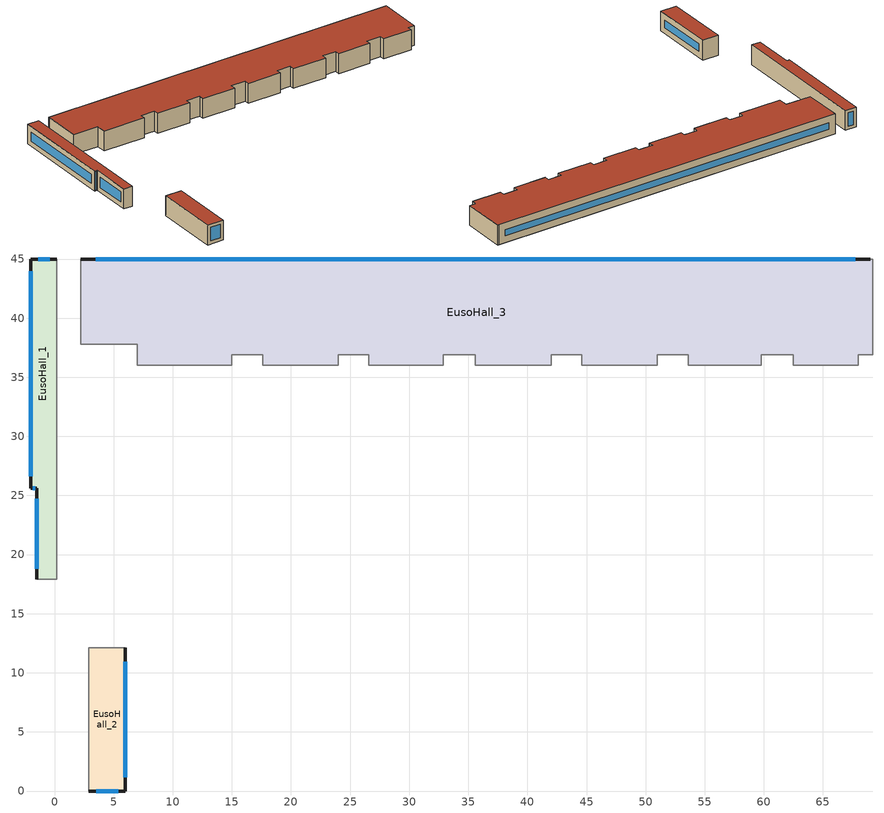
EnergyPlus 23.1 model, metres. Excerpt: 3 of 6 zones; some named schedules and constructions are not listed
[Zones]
EusoHall_3
 floor outside (90.1-2019 Nonresidential CZ 0 Exterior Floor (Mass)): 2.2,45 69.2,45 69.2,36.9 68,36.9 68,36 62.5,36 62.5,36.9 59.8,36.9 59.8,36 53.6,36 53.6,36.9 51,36.9 51,36 44.6,36 44.6,36.9 42,36.9 42,36 35.6,36 35.6,36.9 32.9,36.9 32.9,36 26.6,36 26.6,36.9 24,36.9 24,36 17.6,36 17.6,36.9 15,36.9 15,36 7,36 7,37.8 2.2,37.8 z24.3
 wall outside (90.1-2019 Nonresidential CZ 0 Exterior Wall (Mass)): 69,45 2.2,45 z24.3:28
 wall to EusoHall_0 (Interior Partition (Mass)_FLIPPED): 2.2,45 2.2,44.8 2.2,37.8 7,37.8 7,36 15,36 15,36.9 17.6,36.9 17.6,36 24,36 24,36.9 26.6,36.9 26.6,36 32.9,36 32.9,36.9 35.6,36.9 35.6,36 42,36 42,36.9 44.6,36.9 44.6,36 51,36 51,36.9 53.6,36.9 53.6,36 59.8,36 59.8,36.9 62.5,36.9 62.5,36 68,36 68,36.9 69.2,36.9 69.2,45 69,45 z24.3:28
 window (90.1-2019 Nonresidential CZ 0 Glazing (Operable)): 67.73,45 3.47,45 z25.57:26.73
 roof outside (90.1-2019 Nonresidential CZ 0 Exterior Roof (Mass)): 2.2,37.8 7,37.8 7,36 15,36 15,36.9 17.6,36.9 17.6,36 24,36 24,36.9 26.6,36.9 26.6,36 32.9,36 32.9,36.9 35.6,36.9 35.6,36 42,36 42,36.9 44.6,36.9 44.6,36 51,36 51,36.9 53.6,36.9 53.6,36 59.8,36 59.8,36.9 62.5,36.9 62.5,36 68,36 68,36.9 69.2,36.9 69.2,45 2.2,45 z28
EusoHall_2
 floor outside (90.1-2019 Nonresidential CZ 0 Exterior Floor (Mass)): 6,12.1 6,0 2.9,0 2.9,12.1 z24.3
 wall outside (90.1-2019 Nonresidential CZ 0 Exterior Wall (Mass)): 2.9,0 6,0 6,12.1 z24.3:28
 wall to EusoHall_0 (Interior Partition (Mass)_FLIPPED): 6,12.1 2.9,12.1 2.9,0 z24.3:28
 window (90.1-2019 Nonresidential CZ 0 Glazing (Operable)): 3.52,0 5.38,0 z24.92:27.38; 6,1.16 6,10.94 z25.46:26.84
 roof outside (90.1-2019 Nonresidential CZ 0 Exterior Roof (Mass)): 6,12.1 2.9,12.1 2.9,0 6,0 z28
EusoHall_1
 floor outside (90.1-2019 Nonresidential CZ 0 Exterior Floor (Mass)): 0.2,45 0.2,17.9 -1.5,17.9 -1.5,25.6 -2,25.6 -2,45 z24.3
 wall outside (90.1-2019 Nonresidential CZ 0 Exterior Wall (Mass)): 0.2,45 -2,45 -2,25.6 -1.5,25.6 -1.5,17.9 z24.3:28
 wall to EusoHall_0 (Interior Partition (Mass)_FLIPPED): -1.5,17.9 0.2,17.9 0.2,45 z24.3:28
 window (90.1-2019 Nonresidential CZ 0 Glazing (Operable)): -0.41,45 -1.39,45 z24.91:27.39; -2,43.98 -2,26.62 z25.32:26.98; -1.86,25.6 -1.64,25.6 z24.44:27.86; -1.5,24.71 -1.5,18.79 z25.19:27.11
 roof outside (90.1-2019 Nonresidential CZ 0 Exterior Roof (Mass)): 0.2,45 -2,45 -2,25.6 -1.5,25.6 -1.5,17.9 0.2,17.9 z28
[Schedule:Week:Daily]
CoolAvail_EusoHall_4_40: 7cd2d801-11ea-4548-b6d1-b6506767ebe2, 2c4f1c33-f3aa-4f95-964b-b4c9803a64cc, 13de2850-6eb8-4c8e-a53c-c38e3759f3f9, f5f1666c-0ea6-4e4e-afb4-9f387512ecd7, 90ac5b96-1ca6-4962-bad7-65617176d41b, 20cd73e7-b224-4d58-8250-453002f3b639, 7a219ba2-e6d2-4560-b61c-8f5ac572d0e5, 7cd2d801-11ea-4548-b6d1-b6506767ebe2, 7cd2d801-11ea-4548-b6d1-b6506767ebe2, 7cd2d801-11ea-4548-b6d1-b6506767ebe2, 7cd2d801-11ea-4548-b6d1-b6506767ebe2, 7cd2d801-11ea-4548-b6d1-b6506767ebe2
CoolAvail_EusoHall_4_41: d26217c0-3491-4b17-bad9-d09e690c4ce1, 15aa4b00-aea8-492d-8407-84069585c00b, 2c278a05-ad61-4ea0-bd11-18e0b93217db, 4d8f8f77-8096-4425-a9fe-c190059fd98f, 021f1b1c-5f70-4d4f-a917-467f3ab56372, 11480428-1dc7-49b0-99b0-500ae153328d, cec5fd78-39d1-4132-9b29-7336b28681d3, d26217c0-3491-4b17-bad9-d09e690c4ce1, d26217c0-3491-4b17-bad9-d09e690c4ce1, d26217c0-3491-4b17-bad9-d09e690c4ce1, d26217c0-3491-4b17-bad9-d09e690c4ce1, d26217c0-3491-4b17-bad9-d09e690c4ce1
CoolAvail_EusoHall_4_42: 9f2a28cd-66df-48c3-a6d9-0ef3d1226745, d263332c-0f20-4376-83ce-24b8c7f8a564, f8f9b980-2e0d-46a8-87e5-70e67581affb, 04f97605-40b1-4dd7-8499-eba1631f6952, ee89a5f3-802f-49b4-99a4-1cf81b1105bf, cf26290f-e2e8-4b1f-9868-67e87a6fdb88, 90c88a64-71c4-482f-9f0b-d2f6b7ea98c7, 9f2a28cd-66df-48c3-a6d9-0ef3d1226745, 9f2a28cd-66df-48c3-a6d9-0ef3d1226745, 9f2a28cd-66df-48c3-a6d9-0ef3d1226745, 9f2a28cd-66df-48c3-a6d9-0ef3d1226745, 9f2a28cd-66df-48c3-a6d9-0ef3d1226745
CoolAvail_EusoHall_4_43: c0106ac9-53de-43dd-bfa1-1653cb1a4ecb, ee789233-c078-4007-a06d-aa57babdbea3, fba2af44-a50c-4b41-8590-6450bd3310a9, cd1d874a-beca-448c-a9e2-91267d8190ff, 5d399e8e-57ac-475c-9d6b-15191155d941, 4ce60e64-8417-4594-a996-75e9f667da5a, 89e95b55-0a53-4707-92be-b42a70eac723, c0106ac9-53de-43dd-bfa1-1653cb1a4ecb, c0106ac9-53de-43dd-bfa1-1653cb1a4ecb, c0106ac9-53de-43dd-bfa1-1653cb1a4ecb, c0106ac9-53de-43dd-bfa1-1653cb1a4ecb, c0106ac9-53de-43dd-bfa1-1653cb1a4ecb
CoolAvail_EusoHall_4_44: 8aee6a24-f950-4674-8084-fad4fad0910b, c7097728-b15d-4729-bf87-fa296663059e, a7fe8867-90e7-4cd9-999b-4b12d002f53f, 480fa571-bd1e-41c5-9f45-321103e07758, 4cd1b265-7780-4dab-9e4a-0606aaa53f2c, 2f52294a-348c-4c2b-832c-da90e9aa1c5a, 169b3f7c-e7f5-46b8-a6bb-24da664deb7b, 8aee6a24-f950-4674-8084-fad4fad0910b, 8aee6a24-f950-4674-8084-fad4fad0910b, 8aee6a24-f950-4674-8084-fad4fad0910b, 8aee6a24-f950-4674-8084-fad4fad0910b, 8aee6a24-f950-4674-8084-fad4fad0910b
CoolAvail_EusoHall_4_45: 5fd22a9b-c18b-4093-975e-b50c7c07103a, 521c8437-9d9c-48ce-98c0-ca1b6e028930, 6e32b673-884b-4771-bef9-db1f5fb1aec6, a56e84fa-161d-4deb-bb3c-dde40c4706f6, 313731ce-c7df-472e-9bd9-8085fefb7663, 3d8cf520-2bb0-4613-a625-28faa9881011, 5fd22a9b-c18b-4093-975e-b50c7c07103a, 5fd22a9b-c18b-4093-975e-b50c7c07103a, 5fd22a9b-c18b-4093-975e-b50c7c07103a, 5fd22a9b-c18b-4093-975e-b50c7c07103a, 5fd22a9b-c18b-4093-975e-b50c7c07103a, 5fd22a9b-c18b-4093-975e-b50c7c07103a
CoolAvail_EusoHall_4_46: 56340903-2776-43c8-9448-3bd96527363b, d263332c-0f20-4376-83ce-24b8c7f8a564, de7a4bbf-f5f5-4b0a-88e1-b8cecaf52c61, 01c90281-0a78-4e5f-843d-f661df131ed2, 5b028ee2-afda-477b-99b5-892b11946f03, 7408452c-8d8a-4903-93eb-b1edc3acffdd, 41c4e9a2-6305-48c7-85f1-3043b6027ec0, 56340903-2776-43c8-9448-3bd96527363b, 56340903-2776-43c8-9448-3bd96527363b, 56340903-2776-43c8-9448-3bd96527363b, 56340903-2776-43c8-9448-3bd96527363b, 56340903-2776-43c8-9448-3bd96527363b
CoolAvail_EusoHall_4_47: f2209ef1-5293-4a84-9c5c-c12b430c3cfe, 06be9b7b-767e-4379-a638-94f8ea3acfd0, a80a0d9f-2458-41ba-b88a-c2b41f4869cd, 46934549-7279-4edf-8e1f-695edf5b564e, c597cd85-da6e-447a-85bd-585560638605, e9639d31-f350-4ef0-8829-4722508ea1ac, 65fb476b-800b-4f3f-80a4-d1229412f286, f2209ef1-5293-4a84-9c5c-c12b430c3cfe, f2209ef1-5293-4a84-9c5c-c12b430c3cfe, f2209ef1-5293-4a84-9c5c-c12b430c3cfe, f2209ef1-5293-4a84-9c5c-c12b430c3cfe, f2209ef1-5293-4a84-9c5c-c12b430c3cfe
CoolAvail_EusoHall_4_48: 7b10450e-38e3-4595-8310-485e83ef5ad1, dd7e355c-84e4-4ee3-8923-4f2aa31e2e7f, 676dd3ab-0202-43e9-82b1-d94011ed19d5, 35c7b00b-33d5-4dd6-86eb-b8ff3b9c8b16, 4db1fe6f-7c5a-471e-b8cd-b23fb676a37d, 30a2616f-b022-4487-907d-96b4e5d294fa, 808c93c4-2c15-4f29-8944-17ecd552b72a, 7b10450e-38e3-4595-8310-485e83ef5ad1, 7b10450e-38e3-4595-8310-485e83ef5ad1, 7b10450e-38e3-4595-8310-485e83ef5ad1, 7b10450e-38e3-4595-8310-485e83ef5ad1, 7b10450e-38e3-4595-8310-485e83ef5ad1
CoolAvail_EusoHall_4_49: e54ea60c-fb72-4402-824c-65ab0c3c4ab4, ab0310bb-aed3-4fc6-9b8a-40174c3d8f29, 59f3fe6c-0547-4697-9687-9a8721efeb60, 65db1245-587d-47c7-9042-7eeae9792f82, 1f250b79-24a5-4b3a-9ea1-3cb67d2943e8, e5bd59db-23f0-419f-894b-87690406efaf, 00009705-0016-4e6e-bea1-74c00ffee639, e54ea60c-fb72-4402-824c-65ab0c3c4ab4, e54ea60c-fb72-4402-824c-65ab0c3c4ab4, e54ea60c-fb72-4402-824c-65ab0c3c4ab4, e54ea60c-fb72-4402-824c-65ab0c3c4ab4, e54ea60c-fb72-4402-824c-65ab0c3c4ab4
CoolAvail_EusoHall_4_50: 9334baac-7fac-4b09-bc41-d7dce8179a51, 13de2850-6eb8-4c8e-a53c-c38e3759f3f9, e80ed191-f377-462b-931d-d2aae27b9397, c55ca141-3d31-4787-823c-481ef79f3ec2, c0fdcfbf-b36a-4abf-92f8-9b733ba6b696, f625b9f5-3a26-4dad-9ae7-788d7f66d59a, d3f9e4a5-42d2-4fff-b989-343a63df32dd, 9334baac-7fac-4b09-bc41-d7dce8179a51, 9334baac-7fac-4b09-bc41-d7dce8179a51, 9334baac-7fac-4b09-bc41-d7dce8179a51, 9334baac-7fac-4b09-bc41-d7dce8179a51, 9334baac-7fac-4b09-bc41-d7dce8179a51
CoolAvail_EusoHall_4_51: c7a3d257-b433-470f-a108-93388cde2751, 348f81c8-dedc-4912-8b22-6827ec0a50c8, 0b2b628a-a4b0-470e-9298-37f6e68b0e88, d42579a4-9dff-4f61-a66b-e5508e8acd3f, acfc1d78-9ca4-4a71-a8c3-36aa281358de, 49421aaa-779f-4b13-8728-c6deb01a19c9, 6c9b60de-de7c-483b-8e51-c4f6ecb3116a, c7a3d257-b433-470f-a108-93388cde2751, c7a3d257-b433-470f-a108-93388cde2751, c7a3d257-b433-470f-a108-93388cde2751, c7a3d257-b433-470f-a108-93388cde2751, c7a3d257-b433-470f-a108-93388cde2751
CoolAvail_EusoHall_4_52: 6a00ba6e-6cfc-4557-89bc-ffd2e0179a71, 6a00ba6e-6cfc-4557-89bc-ffd2e0179a71, 6a00ba6e-6cfc-4557-89bc-ffd2e0179a71, 6a00ba6e-6cfc-4557-89bc-ffd2e0179a71, 6a00ba6e-6cfc-4557-89bc-ffd2e0179a71, 6a00ba6e-6cfc-4557-89bc-ffd2e0179a71, 6a00ba6e-6cfc-4557-89bc-ffd2e0179a71, 6a00ba6e-6cfc-4557-89bc-ffd2e0179a71, 6a00ba6e-6cfc-4557-89bc-ffd2e0179a71, 6a00ba6e-6cfc-4557-89bc-ffd2e0179a71, 6a00ba6e-6cfc-4557-89bc-ffd2e0179a71, 6a00ba6e-6cfc-4557-89bc-ffd2e0179a71
NatVentAvail_EusoHall_4_0: e371f13f-0fc5-4556-8617-2bb1abfdb128, 18e58098-65c4-4b0d-9ea7-b0fd42394141, a55a1a2e-0c1a-47b1-b2fd-b37c611a2cbe, bb414dad-5c64-48c1-996a-44a933bb54f3, 8b63fdc0-30cf-43ba-af48-743d5b3cf5b7, a30955d0-7ffc-4dbc-bdbe-37ea4aa36170, 56d7ab53-853a-4fd9-9539-ab1cc3ea6bdd, e371f13f-0fc5-4556-8617-2bb1abfdb128, e371f13f-0fc5-4556-8617-2bb1abfdb128, e371f13f-0fc5-4556-8617-2bb1abfdb128, e371f13f-0fc5-4556-8617-2bb1abfdb128, e371f13f-0fc5-4556-8617-2bb1abfdb128
NatVentAvail_EusoHall_4_1: 5aaacf09-a89b-4841-90d7-da246790599a, 9de6e3cb-1c37-4642-8e1b-50d684fd737e, 06eb4224-9542-4ed0-8488-80f4e6dfd8c4, b8116c11-e103-41ba-bb05-24c93bbf2522, 65de8f17-4607-4be5-8488-fda9ddbcc686, e3cb5fdf-46a5-47f0-b0b7-e14e2a46eeca, 03b0cdca-ca77-4aab-bdb8-c5a31db42eae, 5aaacf09-a89b-4841-90d7-da246790599a, 5aaacf09-a89b-4841-90d7-da246790599a, 5aaacf09-a89b-4841-90d7-da246790599a, 5aaacf09-a89b-4841-90d7-da246790599a, 5aaacf09-a89b-4841-90d7-da246790599a
NatVentAvail_EusoHall_4_2: 8c2d95fa-c938-4bda-b0d9-3d8cd6a8d70c, 106f0f60-5f2f-4b8f-aacd-d27e6dbedf88, 65de8f17-4607-4be5-8488-fda9ddbcc686, 621428d4-72ea-44f1-8585-7e9f56ebe061, 18e58098-65c4-4b0d-9ea7-b0fd42394141, 297f03ee-4922-49da-9505-fa0f38ef8c8f, d70eb0e9-28f3-4d0b-bd79-2d635b36af74, 8c2d95fa-c938-4bda-b0d9-3d8cd6a8d70c, 8c2d95fa-c938-4bda-b0d9-3d8cd6a8d70c, 8c2d95fa-c938-4bda-b0d9-3d8cd6a8d70c, 8c2d95fa-c938-4bda-b0d9-3d8cd6a8d70c, 8c2d95fa-c938-4bda-b0d9-3d8cd6a8d70c
NatVentAvail_EusoHall_4_3: 4a144fe0-d4c5-4f43-89a2-6103b66fdc59, c3e87af8-951c-4df4-87f2-99d0216f4ac0, 53303c89-8bee-48d1-9d45-6752ac70a307, 049d2d6c-e55d-44a7-80c4-ba885a55764e, 2620a3ca-786d-4e3a-ab6a-761d84a83c6e, e371f13f-0fc5-4556-8617-2bb1abfdb128, cc6dc508-72d9-4beb-aa6e-eabd56115132, 4a144fe0-d4c5-4f43-89a2-6103b66fdc59, 4a144fe0-d4c5-4f43-89a2-6103b66fdc59, 4a144fe0-d4c5-4f43-89a2-6103b66fdc59, 4a144fe0-d4c5-4f43-89a2-6103b66fdc59, 4a144fe0-d4c5-4f43-89a2-6103b66fdc59
NatVentAvail_EusoHall_4_4: 53aa5f0e-4e71-4edc-8fe7-3c7035aeaaad, b7eca992-bcd7-41fd-a7e4-7ed181bc1726, 2cdcabd4-1898-454e-90b9-8e1095ef71ea, efcc30a5-b581-413d-bd7c-716b32403a9e, 55e4bcb3-4e20-4095-91ed-eaa20df19169, 2bf1f03c-f97c-431e-9b2d-1efcb0c52b15, b7eca992-bcd7-41fd-a7e4-7ed181bc1726, 53aa5f0e-4e71-4edc-8fe7-3c7035aeaaad, 53aa5f0e-4e71-4edc-8fe7-3c7035aeaaad, 53aa5f0e-4e71-4edc-8fe7-3c7035aeaaad, 53aa5f0e-4e71-4edc-8fe7-3c7035aeaaad, 53aa5f0e-4e71-4edc-8fe7-3c7035aeaaad
NatVentAvail_EusoHall_4_5: 959a55b5-631e-41b6-8e25-96675ad75682, 560a8201-f055-46d0-a3e0-236a848377f4, 39cb7416-b6ec-46d5-badd-619a938f0992, 6c5d8f3c-aaa6-42b9-affd-bcd85b8bf88b, 3291a1b9-967f-467f-a031-538ce22a4e5b, 7b86a251-cb7e-4fa4-b32c-97f27908b4ab, 4e6c1e68-2171-488a-84c1-f5e146e2c246, 959a55b5-631e-41b6-8e25-96675ad75682, 959a55b5-631e-41b6-8e25-96675ad75682, 959a55b5-631e-41b6-8e25-96675ad75682, 959a55b5-631e-41b6-8e25-96675ad75682, 959a55b5-631e-41b6-8e25-96675ad75682
NatVentAvail_EusoHall_4_6: 517e02f0-5e93-4b1d-8a43-1991db7a7461, e1f5ee25-db57-439e-a34d-db4fcd72e19f, de84105b-3f9b-4adc-babe-6b4393bce1d9, 2fe040af-3661-4561-8d42-11f0846da0a7, b3e9a22e-d381-4cc2-91b0-035f9d843d4e, 6bcc5ca4-ef4b-4e9e-9535-1039075f0961, 8efe621b-6eeb-42b2-b0d3-468a9ee4ecbf, 517e02f0-5e93-4b1d-8a43-1991db7a7461, 517e02f0-5e93-4b1d-8a43-1991db7a7461, 517e02f0-5e93-4b1d-8a43-1991db7a7461, 517e02f0-5e93-4b1d-8a43-1991db7a7461, 517e02f0-5e93-4b1d-8a43-1991db7a7461
NatVentAvail_EusoHall_4_7: 5b8f1500-c3d0-4a25-8f66-7ac97aff0184, f87b6cdc-44c6-4a04-9fbe-cd2188d4a4f3, b91bb0ec-efd9-45af-8f94-b36aa97daf48, 767f4ee6-38ec-441f-9d03-132025e97677, 02faf2e3-6fb0-4212-b0d9-31c4c51ede80, 335df030-3613-487d-b895-3fd8a9f50a1d, 140a19f7-487d-4dd8-b46f-374e5ae26d58, 5b8f1500-c3d0-4a25-8f66-7ac97aff0184, 5b8f1500-c3d0-4a25-8f66-7ac97aff0184, 5b8f1500-c3d0-4a25-8f66-7ac97aff0184, 5b8f1500-c3d0-4a25-8f66-7ac97aff0184, 5b8f1500-c3d0-4a25-8f66-7ac97aff0184
NatVentAvail_EusoHall_4_8: 566ca6ff-3cf8-4128-aef8-9b2906e935d4, 41b0bacc-2976-4004-8cd9-3adebb955816, 0fd9d21a-d094-4f3f-9c9b-e70f06ce2d19, 6d6f14c7-9c80-4ec7-b21e-c7dd37bd434c, 23fef085-52a5-4d87-9885-51a2f2122092, c900d894-6ce2-4603-88f0-59ef88714118, 12e6eca9-dd67-4397-9863-61e16ffc4975, 566ca6ff-3cf8-4128-aef8-9b2906e935d4, 566ca6ff-3cf8-4128-aef8-9b2906e935d4, 566ca6ff-3cf8-4128-aef8-9b2906e935d4, 566ca6ff-3cf8-4128-aef8-9b2906e935d4, 566ca6ff-3cf8-4128-aef8-9b2906e935d4
NatVentAvail_EusoHall_4_9: 425f3ee2-f3c5-4102-bd94-8371204b7b0b, e8c11775-df43-4f6d-bc76-4c67120b9d07, 12e6eca9-dd67-4397-9863-61e16ffc4975, 9eccc5d2-730f-411d-8290-d5eea9bf5557, b71de9fa-4eb6-4d16-8d0a-d7451ff6f569, a2fd8e3d-bd84-4ceb-a6a5-ad11998adc27, 52dbc015-194a-48ce-a2b4-5afa4877e9bd, 425f3ee2-f3c5-4102-bd94-8371204b7b0b, 425f3ee2-f3c5-4102-bd94-8371204b7b0b, 425f3ee2-f3c5-4102-bd94-8371204b7b0b, 425f3ee2-f3c5-4102-bd94-8371204b7b0b, 425f3ee2-f3c5-4102-bd94-8371204b7b0b
NatVentAvail_EusoHall_4_10: bfbf42d5-f213-48af-bfad-3e7b25c2313e, 12e6eca9-dd67-4397-9863-61e16ffc4975, 8a91a4d8-ee06-48a3-9ffd-94758e1cdd78, 8ecf17d9-3c8b-49cb-9ede-a43b772b6e17, 8f6786bb-fda4-4530-b638-04faf93b5373, e95baada-c348-46d8-9fdf-ee2c34fc10dc, fa7311a1-8100-48c3-b326-5bf9d6c92029, bfbf42d5-f213-48af-bfad-3e7b25c2313e, bfbf42d5-f213-48af-bfad-3e7b25c2313e, bfbf42d5-f213-48af-bfad-3e7b25c2313e, bfbf42d5-f213-48af-bfad-3e7b25c2313e, bfbf42d5-f213-48af-bfad-3e7b25c2313e
NatVentAvail_EusoHall_4_11: 12e6eca9-dd67-4397-9863-61e16ffc4975, e725a5d6-1f30-4d09-a471-ca0bf3744f2b, c9499178-53ca-4105-a5d8-ec54cf57be41, 90bd3877-d8cd-4042-a6f0-ceec6ae0e06d, 9c1017d6-6a98-477a-b158-bda1c568fdab, 6e45cb90-7d78-45d9-995f-169b1c8642d7, 138ce672-e8d4-4963-af3a-bc51f69b93df, 12e6eca9-dd67-4397-9863-61e16ffc4975, 12e6eca9-dd67-4397-9863-61e16ffc4975, 12e6eca9-dd67-4397-9863-61e16ffc4975, 12e6eca9-dd67-4397-9863-61e16ffc4975, 12e6eca9-dd67-4397-9863-61e16ffc4975
NatVentAvail_EusoHall_4_12: e62b8200-b2fe-4f65-b4bd-c2b1b5463fa6, 600bc824-4dd8-49fe-b5db-d0c13c3e899a, eeacb3dd-30f8-4d54-b3b4-fef0b3458158, a05045cc-82f1-4b25-9b84-5f1eee1b8159, 9e71174b-76ab-4a53-b3f9-82356efc8534, 110ced66-54d6-46bd-aac9-afa0b72f8c92, dd7d0863-e06f-42bc-b45d-aabfc291fc56, e62b8200-b2fe-4f65-b4bd-c2b1b5463fa6, e62b8200-b2fe-4f65-b4bd-c2b1b5463fa6, e62b8200-b2fe-4f65-b4bd-c2b1b5463fa6, e62b8200-b2fe-4f65-b4bd-c2b1b5463fa6, e62b8200-b2fe-4f65-b4bd-c2b1b5463fa6
NatVentAvail_EusoHall_4_13: 1d789cc6-973a-40f5-8749-0f047099d9b9, 32539d7d-136d-4837-a5f9-9444de81ec07, ffc2a210-4188-4960-885c-6ec0f50ae38a, 393ed370-e1dc-4558-b8d5-9412429716f9, 2e155f16-7405-417b-b01e-92fb610e9a94, 8942ca18-db70-4f96-aa59-39fdef465d15, 4f5fdf15-0575-43c9-823e-c8ead15c5602, 1d789cc6-973a-40f5-8749-0f047099d9b9, 1d789cc6-973a-40f5-8749-0f047099d9b9, 1d789cc6-973a-40f5-8749-0f047099d9b9, 1d789cc6-973a-40f5-8749-0f047099d9b9, 1d789cc6-973a-40f5-8749-0f047099d9b9
NatVentAvail_EusoHall_4_14: 1b5973c1-b210-43da-8584-f12acd6b2a07, b468f0de-ab07-405e-97a4-fe020f2196eb, 039353a6-3a0f-4b5d-8ed8-782a3f00a0e6, fbbb62a7-3d6a-40a1-ac71-c36b1fdf9a0d, 4f7e94bd-692a-4683-98e5-31e798402831, c4244a11-079a-4c03-9200-b8bbac18492f, 3da04535-21e5-47ed-a9c0-09d2b168abdf, 1b5973c1-b210-43da-8584-f12acd6b2a07, 1b5973c1-b210-43da-8584-f12acd6b2a07, 1b5973c1-b210-43da-8584-f12acd6b2a07, 1b5973c1-b210-43da-8584-f12acd6b2a07, 1b5973c1-b210-43da-8584-f12acd6b2a07
NatVentAvail_EusoHall_4_15: e82c4126-6ecf-4ca6-a609-35420f19bd1a, a9e06a84-941a-42bd-9696-e639f359880a, 846254cd-77ee-49f7-a33e-3e58849cb833, e80ed191-f377-462b-931d-d2aae27b9397, a4331bd8-a99b-4197-89ad-479cefcbc253, 601d40b0-b05e-411e-818b-162807072f00, d71aae25-f43a-4455-8b4a-c980dff614cd, e82c4126-6ecf-4ca6-a609-35420f19bd1a, e82c4126-6ecf-4ca6-a609-35420f19bd1a, e82c4126-6ecf-4ca6-a609-35420f19bd1a, e82c4126-6ecf-4ca6-a609-35420f19bd1a, e82c4126-6ecf-4ca6-a609-35420f19bd1a
NatVentAvail_EusoHall_4_16: b31c7f9a-aabf-43d9-9eeb-539b84c2d978, 9866be8a-83b2-409e-8052-2989aa7e0f0f, 556a5d3d-79ae-4b5e-827c-b3f233e510c8, ab007747-93b3-409a-8ca4-446ca575bda4, a588f409-c581-458a-ae9d-19e3844e30e5, 0788eaf9-fc2d-438c-9563-b8499ef40009, fd6a6b6a-2270-4a8c-a7af-7d48f8510830, b31c7f9a-aabf-43d9-9eeb-539b84c2d978, b31c7f9a-aabf-43d9-9eeb-539b84c2d978, b31c7f9a-aabf-43d9-9eeb-539b84c2d978, b31c7f9a-aabf-43d9-9eeb-539b84c2d978, b31c7f9a-aabf-43d9-9eeb-539b84c2d978
NatVentAvail_EusoHall_4_17: c1200e3b-2980-4d76-bdf3-2287e076ee1a, 81585efd-290a-4e64-803c-d09636ca0c94, 1c0e1edf-c9a5-4b74-a088-a8e8993ba061, a62795c8-ae2f-479b-8b2a-efbee84d4a41, ae3f4991-ea7d-400d-ace1-301b8fa6b0cc, 66081a11-aea5-4a9a-9b8e-baefb4d09d1c, 1f3531a5-04c4-4c78-8f0c-8a6c8d799c1a, c1200e3b-2980-4d76-bdf3-2287e076ee1a, c1200e3b-2980-4d76-bdf3-2287e076ee1a, c1200e3b-2980-4d76-bdf3-2287e076ee1a, c1200e3b-2980-4d76-bdf3-2287e076ee1a, c1200e3b-2980-4d76-bdf3-2287e076ee1a
NatVentAvail_EusoHall_4_18: 8c74d12c-4cea-4f48-8a07-1191db317f92, df09bfec-31a1-408f-99e3-1a4ee4edd8f4, f32f7ddb-a6f0-4a3f-a1b4-92f4583f2f83, 8c74d12c-4cea-4f48-8a07-1191db317f92, 8b739639-5690-4088-b466-0edef65a172d, 2e21f144-83a4-4cb5-b0de-15c3a61b331b, 936cc7e5-f4ba-4bf4-ae2f-ff0f77449911, 8c74d12c-4cea-4f48-8a07-1191db317f92, 8c74d12c-4cea-4f48-8a07-1191db317f92, 8c74d12c-4cea-4f48-8a07-1191db317f92, 8c74d12c-4cea-4f48-8a07-1191db317f92, 8c74d12c-4cea-4f48-8a07-1191db317f92
NatVentAvail_EusoHall_4_19: 1e5f9ded-684f-4e0c-9115-cc45e564cf46, 2cb60e71-b120-4a39-bd25-302700c334d9, 7255e4c3-ffe1-461a-baee-ea2670a1ce33, bf73d75f-d568-4c9b-82b2-76f7444df3b2, 359a6d8f-cf04-43bc-ab28-2ff190f97a40, 1adbfbed-c130-41b8-b2eb-ddc6c73feb7e, 66e119b5-ed9e-429e-9a6e-9bb13c4e7af8, 1e5f9ded-684f-4e0c-9115-cc45e564cf46, 1e5f9ded-684f-4e0c-9115-cc45e564cf46, 1e5f9ded-684f-4e0c-9115-cc45e564cf46, 1e5f9ded-684f-4e0c-9115-cc45e564cf46, 1e5f9ded-684f-4e0c-9115-cc45e564cf46
NatVentAvail_EusoHall_4_20: b12a2cd2-5c25-4b79-90c2-75a77b51c77a, 2051df86-d623-4b8b-bc64-d03ee0f399bc, 1e5f9ded-684f-4e0c-9115-cc45e564cf46, c20bbf53-fd2c-42a1-8c83-1330fafab85f, 6ab03cfb-a3b6-41b8-9a0f-743808fe388a, ed70484a-1765-4bee-b1cb-6ab3743e0f86, 2af80f5a-2335-4c96-9985-521bce912bd9, b12a2cd2-5c25-4b79-90c2-75a77b51c77a, b12a2cd2-5c25-4b79-90c2-75a77b51c77a, b12a2cd2-5c25-4b79-90c2-75a77b51c77a, b12a2cd2-5c25-4b79-90c2-75a77b51c77a, b12a2cd2-5c25-4b79-90c2-75a77b51c77a
NatVentAvail_EusoHall_4_21: 1b76eefe-7f16-4676-b9a8-cb36c499929d, 560a8201-f055-46d0-a3e0-236a848377f4, 574608b6-f41a-4539-928d-7d11991f8290, ee789233-c078-4007-a06d-aa57babdbea3, 8b873965-9d6b-4b7b-830e-4c35de445ef3, 8175e6f7-00f9-4038-b642-1a4584cf6f7e, b940bc48-3fc5-44c4-8f51-ef3830b1b3bc, 1b76eefe-7f16-4676-b9a8-cb36c499929d, 1b76eefe-7f16-4676-b9a8-cb36c499929d, 1b76eefe-7f16-4676-b9a8-cb36c499929d, 1b76eefe-7f16-4676-b9a8-cb36c499929d, 1b76eefe-7f16-4676-b9a8-cb36c499929d
NatVentAvail_EusoHall_4_22: 5b028ee2-afda-477b-99b5-892b11946f03, 7da9c833-0256-4830-a31b-4fb187b6d19b, 30fddf0a-ee2c-4045-a7f6-70db1bf2634a, c4f4369f-4ef0-45fd-9a61-55ceb9198fc5, 6a36ddca-1041-4361-8d11-8e1abb2c0bd7, 56340903-2776-43c8-9448-3bd96527363b, 261ceef6-f1c4-4b21-a04e-8e898b720e58, 5b028ee2-afda-477b-99b5-892b11946f03, 5b028ee2-afda-477b-99b5-892b11946f03, 5b028ee2-afda-477b-99b5-892b11946f03, 5b028ee2-afda-477b-99b5-892b11946f03, 5b028ee2-afda-477b-99b5-892b11946f03
NatVentAvail_EusoHall_4_23: 6332da91-6cb7-4e90-ba8b-073c3e1837ad, 5251327c-bfd3-4e71-80db-f106157e0657, 2290c739-f353-4add-b95b-0aedbdd68777, 6750acf9-ab4a-4d98-94d9-d8b52facf7e1, e586412e-b895-4e4e-b078-714fafe3a846, ad0ec491-3aae-4741-9c12-1140657b87df, fe0dd225-4426-4ae1-9c8d-a87b33ae09ce, 6332da91-6cb7-4e90-ba8b-073c3e1837ad, 6332da91-6cb7-4e90-ba8b-073c3e1837ad, 6332da91-6cb7-4e90-ba8b-073c3e1837ad, 6332da91-6cb7-4e90-ba8b-073c3e1837ad, 6332da91-6cb7-4e90-ba8b-073c3e1837ad
NatVentAvail_EusoHall_4_24: e7bb535f-ec1d-4bcd-8f81-7833b6e4e2ae, 9383ca57-2c72-4463-9f47-794b61ca077d, 1a9b58b7-69dc-4faa-92b9-279820640946, 70484c85-b08a-4185-84bb-f313d11248bb, a32e5667-9f0d-49aa-9e64-19b7eb3d30b8, a91c502f-f23f-461c-98e9-a5471328e4f8, 95b9d926-6209-47f5-8451-d26393a212fe, e7bb535f-ec1d-4bcd-8f81-7833b6e4e2ae, e7bb535f-ec1d-4bcd-8f81-7833b6e4e2ae, e7bb535f-ec1d-4bcd-8f81-7833b6e4e2ae, e7bb535f-ec1d-4bcd-8f81-7833b6e4e2ae, e7bb535f-ec1d-4bcd-8f81-7833b6e4e2ae
NatVentAvail_EusoHall_4_25: 1edee476-4edf-44b1-a94d-8d0edb7acb16, 1c868e6c-b88b-456f-8f46-5778f23aefe0, 5fd22a9b-c18b-4093-975e-b50c7c07103a, 0a22c916-97b4-40ad-87dc-a29a9220976a, 988decd0-f76e-4f87-951f-a30457a9fa5f, 4d7f4514-3e4d-40ca-8067-8f43f37723d0, 1c726b32-6b5b-4bb8-95fc-ea8906bbaad4, 1edee476-4edf-44b1-a94d-8d0edb7acb16, 1edee476-4edf-44b1-a94d-8d0edb7acb16, 1edee476-4edf-44b1-a94d-8d0edb7acb16, 1edee476-4edf-44b1-a94d-8d0edb7acb16, 1edee476-4edf-44b1-a94d-8d0edb7acb16
NatVentAvail_EusoHall_4_26: f8dcb6b4-ebec-4f6c-8191-e7ba92919c07, d5ae455c-a958-4a6c-9e41-4b0b38a74ebd, bde2c56b-4361-41d9-b355-b8dd38fb5c4e, d19ead4f-3e38-4db7-b9ec-1d1ea436d8a3, 2ba33d3c-1061-42c9-b026-82399e52281a, a16a9faa-3cd2-4f3e-add9-5a3951247587, ba9fbe95-753f-47ca-9cdb-1fe0445726a4, f8dcb6b4-ebec-4f6c-8191-e7ba92919c07, f8dcb6b4-ebec-4f6c-8191-e7ba92919c07, f8dcb6b4-ebec-4f6c-8191-e7ba92919c07, f8dcb6b4-ebec-4f6c-8191-e7ba92919c07, f8dcb6b4-ebec-4f6c-8191-e7ba92919c07
NatVentAvail_EusoHall_4_27: a84c1b10-7703-4686-b6c3-cf9acc3fea8f, eed62e88-95fb-4ce1-9b38-c6df1d8e1af1, 630980d9-8902-4e20-9ac0-89335beabf06, 13f38636-2bac-432e-847a-adfdc9194c85, b416d6df-a64c-4eea-b8f3-2886ccfbdb23, 6b6dcbf5-174e-4058-ba4a-4106a9a94838, ea169772-6d7a-4a90-91d7-1874f9286222, a84c1b10-7703-4686-b6c3-cf9acc3fea8f, a84c1b10-7703-4686-b6c3-cf9acc3fea8f, a84c1b10-7703-4686-b6c3-cf9acc3fea8f, a84c1b10-7703-4686-b6c3-cf9acc3fea8f, a84c1b10-7703-4686-b6c3-cf9acc3fea8f
NatVentAvail_EusoHall_4_28: 3b8db116-1390-4be8-af33-2cd8fadc5e96, 4d4fdc87-ff44-4e13-86fc-deb57da8cdbc, d6793a14-2117-424e-b304-d24f7b105812, 680d5fcc-4b0f-43a7-88dc-dcbf6110573c, a62795c8-ae2f-479b-8b2a-efbee84d4a41, 3c3bc4a7-a5be-4f7e-890a-8d99ca10a4fa, 1b76eefe-7f16-4676-b9a8-cb36c499929d, 3b8db116-1390-4be8-af33-2cd8fadc5e96, 3b8db116-1390-4be8-af33-2cd8fadc5e96, 3b8db116-1390-4be8-af33-2cd8fadc5e96, 3b8db116-1390-4be8-af33-2cd8fadc5e96, 3b8db116-1390-4be8-af33-2cd8fadc5e96
NatVentAvail_EusoHall_4_29: 4b6cbc39-6e61-4849-b834-cf73fa18cad1, aed4cdc0-1afd-46ed-93a3-c0daf048304e, 2fc78e8c-145d-469e-867f-d31e39dc1db3, 9fe5029f-f59a-4003-9e20-82971140e3f3, a62795c8-ae2f-479b-8b2a-efbee84d4a41, a62795c8-ae2f-479b-8b2a-efbee84d4a41, b2623c84-30bb-45ff-968b-e432784ad543, 4b6cbc39-6e61-4849-b834-cf73fa18cad1, 4b6cbc39-6e61-4849-b834-cf73fa18cad1, 4b6cbc39-6e61-4849-b834-cf73fa18cad1, 4b6cbc39-6e61-4849-b834-cf73fa18cad1, 4b6cbc39-6e61-4849-b834-cf73fa18cad1
NatVentAvail_EusoHall_4_30: 2a71c9bf-f2c1-4135-b168-4a3af735b26f, 12e6eca9-dd67-4397-9863-61e16ffc4975, 2d71a0b3-c385-4601-be2e-941a834e1a31, 2ba98c4c-b84b-402c-9cef-1ce06a952d0e, df5e249e-ea07-4329-8bb8-99729bff8e30, 515c7bda-063f-41eb-b1d3-3388e0668c56, 68f537b6-ac60-475f-96c9-e475e707f2ef, 2a71c9bf-f2c1-4135-b168-4a3af735b26f, 2a71c9bf-f2c1-4135-b168-4a3af735b26f, 2a71c9bf-f2c1-4135-b168-4a3af735b26f, 2a71c9bf-f2c1-4135-b168-4a3af735b26f, 2a71c9bf-f2c1-4135-b168-4a3af735b26f
NatVentAvail_EusoHall_4_31: dfeb5df1-5a8f-42a6-aabb-e041f6552c42, c20bbf53-fd2c-42a1-8c83-1330fafab85f, 2fc78e8c-145d-469e-867f-d31e39dc1db3, c180077d-3b4b-4fca-8dd9-515284b14c2a, 89626969-bf3f-44a1-a49a-98616fb6d30f, 00e41467-ed2c-40bc-aa20-027d061c53b3, 27a01c53-35be-4686-bdf2-c10ee0f89b88, dfeb5df1-5a8f-42a6-aabb-e041f6552c42, dfeb5df1-5a8f-42a6-aabb-e041f6552c42, dfeb5df1-5a8f-42a6-aabb-e041f6552c42, dfeb5df1-5a8f-42a6-aabb-e041f6552c42, dfeb5df1-5a8f-42a6-aabb-e041f6552c42
NatVentAvail_EusoHall_4_32: 0fe7a610-fe7d-4ea9-bfcc-90b976f5bf19, 52d3edce-1fea-4ae9-8c25-2cee5d679851, 69a1a365-3daf-4386-b226-56382142d12a, 907e19f1-5563-4a37-a7e9-5540e3199aa3, c492e35e-0b02-4401-a850-d3cc184a6bbc, c5a6402a-54b2-4851-a452-f7504cdb09b4, c744326d-348f-43f1-ad7f-aa15d6f33643, 0fe7a610-fe7d-4ea9-bfcc-90b976f5bf19, 0fe7a610-fe7d-4ea9-bfcc-90b976f5bf19, 0fe7a610-fe7d-4ea9-bfcc-90b976f5bf19, 0fe7a610-fe7d-4ea9-bfcc-90b976f5bf19, 0fe7a610-fe7d-4ea9-bfcc-90b976f5bf19
NatVentAvail_EusoHall_4_33: 1754b8b1-c9d0-47d2-9bd6-c50d634462c6, 14978eca-2cb9-4f39-9ef9-770ede1feb44, d901ede9-aa1b-4e92-9598-01c9d31b0c65, 3d474086-ead6-4eae-86b9-8521adb8a140, ed631690-b153-414f-acb6-9f6d3ce11064, 574608b6-f41a-4539-928d-7d11991f8290, b0daf371-94ef-4199-9e17-4dbf58050579, 1754b8b1-c9d0-47d2-9bd6-c50d634462c6, 1754b8b1-c9d0-47d2-9bd6-c50d634462c6, 1754b8b1-c9d0-47d2-9bd6-c50d634462c6, 1754b8b1-c9d0-47d2-9bd6-c50d634462c6, 1754b8b1-c9d0-47d2-9bd6-c50d634462c6
NatVentAvail_EusoHall_4_34: 20b713a8-363e-49ef-b0c3-04cb13ab1945, 604d2e72-c169-4e57-967f-4565381169e9, c4a5be5d-b1e8-40b9-97ab-b14309f03059, 70efff3a-b57d-49f0-b939-dcbbc8b39556, 7052b2f6-53ab-4006-9394-acaad20a71f6, ecde4507-26a4-4c47-a5b8-fddd19792a43, 41a55157-20fe-49b1-b2fc-b01e32d22061, 20b713a8-363e-49ef-b0c3-04cb13ab1945, 20b713a8-363e-49ef-b0c3-04cb13ab1945, 20b713a8-363e-49ef-b0c3-04cb13ab1945, 20b713a8-363e-49ef-b0c3-04cb13ab1945, 20b713a8-363e-49ef-b0c3-04cb13ab1945
NatVentAvail_EusoHall_4_35: 7b8e8a05-7ab5-4d53-bc57-8796bb1e1499, 5135558e-81a2-4f99-b606-50918e3867ca, 5aaacf09-a89b-4841-90d7-da246790599a, 59d094f6-d023-4a98-9f4f-71d2e1375dce, 8efe621b-6eeb-42b2-b0d3-468a9ee4ecbf, c726c0ee-592a-4f4f-8428-e5f6c6eb65f6, 3bc45728-f52d-47c9-9121-b7fd922b2e3c, 7b8e8a05-7ab5-4d53-bc57-8796bb1e1499, 7b8e8a05-7ab5-4d53-bc57-8796bb1e1499, 7b8e8a05-7ab5-4d53-bc57-8796bb1e1499, 7b8e8a05-7ab5-4d53-bc57-8796bb1e1499, 7b8e8a05-7ab5-4d53-bc57-8796bb1e1499
NatVentAvail_EusoHall_4_36: 6b120e39-42dc-40a0-a3a5-a1eb81612cd1, b12a2cd2-5c25-4b79-90c2-75a77b51c77a, bb856838-7258-4e61-8b3b-c03c68a46f4b, e0a4c034-3030-46ee-bd48-ada2e6c875eb, 1a5acf1f-7d6f-4398-be55-5149b4694c56, 2ab80318-d16e-4ac4-a0ab-bc35d36eb3f5, 5fd22a9b-c18b-4093-975e-b50c7c07103a, 6b120e39-42dc-40a0-a3a5-a1eb81612cd1, 6b120e39-42dc-40a0-a3a5-a1eb81612cd1, 6b120e39-42dc-40a0-a3a5-a1eb81612cd1, 6b120e39-42dc-40a0-a3a5-a1eb81612cd1, 6b120e39-42dc-40a0-a3a5-a1eb81612cd1
NatVentAvail_EusoHall_4_37: a62795c8-ae2f-479b-8b2a-efbee84d4a41, 71852969-91b0-4599-844a-5cf60245c418, 1e54a98e-a466-4bce-bfbc-ade52299f837, 549c9a82-a44d-447d-8ef1-37cb97dc57c2, de779cb4-203f-48a2-bc42-aabfa4bdee96, 18e58098-65c4-4b0d-9ea7-b0fd42394141, 81aebc70-f1ac-4522-a4af-15ac4887c04f, a62795c8-ae2f-479b-8b2a-efbee84d4a41, a62795c8-ae2f-479b-8b2a-efbee84d4a41, a62795c8-ae2f-479b-8b2a-efbee84d4a41, a62795c8-ae2f-479b-8b2a-efbee84d4a41, a62795c8-ae2f-479b-8b2a-efbee84d4a41
NatVentAvail_EusoHall_4_38: 6f73c7b3-c3e5-4ad4-81b0-0fd7dc873b02, 9fc4ddae-0017-4718-816f-6c04cf4db179, 6b120e39-42dc-40a0-a3a5-a1eb81612cd1, 9eefdaef-ada9-4f8e-90eb-5d117234d36a, d767e852-24ed-49d0-b0ea-9acfed05660c, 4405e9f8-4af8-4ef3-b652-02a3c0e96519, 1db3d948-5c77-4c33-b793-20e5a1880f78, 6f73c7b3-c3e5-4ad4-81b0-0fd7dc873b02, 6f73c7b3-c3e5-4ad4-81b0-0fd7dc873b02, 6f73c7b3-c3e5-4ad4-81b0-0fd7dc873b02, 6f73c7b3-c3e5-4ad4-81b0-0fd7dc873b02, 6f73c7b3-c3e5-4ad4-81b0-0fd7dc873b02
NatVentAvail_EusoHall_4_39: 313731ce-c7df-472e-9bd9-8085fefb7663, e0811fa4-4559-4f8a-a4c0-96764c17b3b3, 25c959fa-2b45-4741-b170-c6ba072dd97e, 6bd842a5-7d6e-48c8-8eae-dd142926ea7b, a65f11e3-1d7f-4fa0-a5b4-c3673c2b8c20, 93e412e1-dab8-4248-9e68-22964aad8e07, a62795c8-ae2f-479b-8b2a-efbee84d4a41, 313731ce-c7df-472e-9bd9-8085fefb7663, 313731ce-c7df-472e-9bd9-8085fefb7663, 313731ce-c7df-472e-9bd9-8085fefb7663, 313731ce-c7df-472e-9bd9-8085fefb7663, 313731ce-c7df-472e-9bd9-8085fefb7663
NatVentAvail_EusoHall_4_40: 9fe5029f-f59a-4003-9e20-82971140e3f3, fb57eaea-ed6e-41d2-9f34-c0dd448db9ef, 52eac430-4feb-49ac-9b21-4d8ceba82405, cfd56535-ab03-482b-a854-fe428066eb2f, 6d9761a4-8871-4979-b235-5988a06dda80, f5e22a26-b5b4-49d5-9f0c-a905d4433357, 44474703-29d1-47da-b76e-ed6790843992, 9fe5029f-f59a-4003-9e20-82971140e3f3, 9fe5029f-f59a-4003-9e20-82971140e3f3, 9fe5029f-f59a-4003-9e20-82971140e3f3, 9fe5029f-f59a-4003-9e20-82971140e3f3, 9fe5029f-f59a-4003-9e20-82971140e3f3
NatVentAvail_EusoHall_4_41: d2a302a8-2629-487d-9e00-572bfd9795de, 8ae38a0c-3cee-44aa-bd9d-a1b606dec63b, 4abefa05-676d-4938-8afc-989a7441bb60, a9f03eed-c432-4c09-84b8-2e2f4344c2f8, fd98d4a6-4708-49eb-9d14-4dad9f4542be, 63858741-1ad6-498d-9972-71cabd4a0b67, 455874d4-2800-4e73-a47e-8e144fa1d724, d2a302a8-2629-487d-9e00-572bfd9795de, d2a302a8-2629-487d-9e00-572bfd9795de, d2a302a8-2629-487d-9e00-572bfd9795de, d2a302a8-2629-487d-9e00-572bfd9795de, d2a302a8-2629-487d-9e00-572bfd9795de
NatVentAvail_EusoHall_4_42: 3dbd31de-4de5-40d6-81c2-e870b2f4ed08, 4fa58f68-1ff3-43e3-aff5-6a4b3b5ff9b8, 1b422b06-4d84-4567-b893-085be0c5f850, 6d9ab0f8-4441-4b5f-8070-4c86c229d255, 646840da-9d52-47fe-ac31-c8afd21355a4, f8984b34-d246-4d73-b15d-98454f0b202b, a5b4e966-5cc4-4f1e-9223-2c069a24de10, 3dbd31de-4de5-40d6-81c2-e870b2f4ed08, 3dbd31de-4de5-40d6-81c2-e870b2f4ed08, 3dbd31de-4de5-40d6-81c2-e870b2f4ed08, 3dbd31de-4de5-40d6-81c2-e870b2f4ed08, 3dbd31de-4de5-40d6-81c2-e870b2f4ed08
NatVentAvail_EusoHall_4_43: b3bc9d6e-74fc-4d1c-b34c-2b5daba64fad, cbb36e25-c8ba-4894-8889-73ac0f065851, a9db6f3e-0e80-460f-aaaf-8a2185ced856, f04bd815-7e4e-45b6-ab96-e8d2b0caa17f, a72f961d-a38f-46ea-8d5d-a43e35bf3f93, 297d822f-b603-48a6-b0c9-81b1d25f9821, 71b3ba28-b184-403f-ada3-2e08a5ad2f8d, b3bc9d6e-74fc-4d1c-b34c-2b5daba64fad, b3bc9d6e-74fc-4d1c-b34c-2b5daba64fad, b3bc9d6e-74fc-4d1c-b34c-2b5daba64fad, b3bc9d6e-74fc-4d1c-b34c-2b5daba64fad, b3bc9d6e-74fc-4d1c-b34c-2b5daba64fad
NatVentAvail_EusoHall_4_44: 7742809e-d05c-4098-9931-9f93e8e9eb3e, 7dfa3104-7c5d-4b68-b8eb-ad1997f8ac2b, 140f11fe-9945-4026-a095-739acdb1b53f, 33a6a80f-4318-49b7-8b49-de908e227edf, 0a50a0d6-e69e-4f0d-bac3-7126b1850e9f, d6222592-bb99-4768-b597-3d824bbfb7d1, 1a99e7ff-dbd1-49c3-961a-08f429960bf3, 7742809e-d05c-4098-9931-9f93e8e9eb3e, 7742809e-d05c-4098-9931-9f93e8e9eb3e, 7742809e-d05c-4098-9931-9f93e8e9eb3e, 7742809e-d05c-4098-9931-9f93e8e9eb3e, 7742809e-d05c-4098-9931-9f93e8e9eb3e
NatVentAvail_EusoHall_4_45: e19bfe02-f1ae-4d82-aa2a-02a573e9c0a2, 12e6eca9-dd67-4397-9863-61e16ffc4975, 7a0e5ab4-7f31-4695-a8db-0478f25194ad, 87d7bfc6-9845-4750-8d5f-f618b351ada8, 25c959fa-2b45-4741-b170-c6ba072dd97e, 3ed1bdd2-a640-4867-bee5-1c31ec0cfabd, e19bfe02-f1ae-4d82-aa2a-02a573e9c0a2, e19bfe02-f1ae-4d82-aa2a-02a573e9c0a2, e19bfe02-f1ae-4d82-aa2a-02a573e9c0a2, e19bfe02-f1ae-4d82-aa2a-02a573e9c0a2, e19bfe02-f1ae-4d82-aa2a-02a573e9c0a2, e19bfe02-f1ae-4d82-aa2a-02a573e9c0a2
NatVentAvail_EusoHall_4_46: 82e24801-b69f-45b3-b521-3b2d9a7dbb8e, 4fa58f68-1ff3-43e3-aff5-6a4b3b5ff9b8, 92fe5dc1-60db-42d3-9b4d-22f5baedfb66, 83f09b87-28e3-48be-9932-2c441c62da21, 245c7168-4c56-45d3-b860-a61e01dd92a4, 3ed1d6ff-4ed4-489f-ae1a-452bd2c13c2c, 52df999a-0989-485d-ba1e-4034a722b494, 82e24801-b69f-45b3-b521-3b2d9a7dbb8e, 82e24801-b69f-45b3-b521-3b2d9a7dbb8e, 82e24801-b69f-45b3-b521-3b2d9a7dbb8e, 82e24801-b69f-45b3-b521-3b2d9a7dbb8e, 82e24801-b69f-45b3-b521-3b2d9a7dbb8e
NatVentAvail_EusoHall_4_47: c9d1d3d0-d8c5-4911-87e4-8faf4b7b6b4e, b5ce0e9e-3299-4ff2-a6d4-5cfa7f2b74e6, 5c1228bd-317e-41e8-8630-53cdd7f532e2, 3cd71ea0-2d90-43ed-b10c-4ac39f14ad0b, 66c5cdb3-325b-40c0-88c0-793ec1f5d17c, da756e30-6436-43f5-861b-e306f3106992, 37bdd275-94f8-420d-8951-a87cfc24ec8d, c9d1d3d0-d8c5-4911-87e4-8faf4b7b6b4e, c9d1d3d0-d8c5-4911-87e4-8faf4b7b6b4e, c9d1d3d0-d8c5-4911-87e4-8faf4b7b6b4e, c9d1d3d0-d8c5-4911-87e4-8faf4b7b6b4e, c9d1d3d0-d8c5-4911-87e4-8faf4b7b6b4e
NatVentAvail_EusoHall_4_48: 782fbf5e-5271-4af4-a049-07a89cb71f1e, f846596f-d943-4e23-82c5-b6e634464abe, 3cf90825-8e4d-4cef-ac9b-dfed4be0a49f, 420ce93c-493e-4a25-aa9d-c3338832eafc, 2526d884-f032-42dd-9cff-73ee962b2508, 2054fa7c-9cd4-4bad-95fd-87c66e13ca9b, 34e1e659-6ace-4e50-901a-1ad46101fb9b, 782fbf5e-5271-4af4-a049-07a89cb71f1e, 782fbf5e-5271-4af4-a049-07a89cb71f1e, 782fbf5e-5271-4af4-a049-07a89cb71f1e, 782fbf5e-5271-4af4-a049-07a89cb71f1e, 782fbf5e-5271-4af4-a049-07a89cb71f1e
NatVentAvail_EusoHall_4_49: b06cdcaa-4498-4a2e-a3b3-064f4aeb3136, 92192b39-e0bd-44c8-9fc4-dc1a2ddd95f6, 55f7d02a-d6ed-487b-9970-117a53eff8c2, 6bbcab25-1683-4c5a-b164-204c10bd3732, f2bd2640-5c52-422b-8d4b-f8374422741e, 00df0869-7845-442a-98b6-27a331c275c0, a936810f-7387-40ed-8a14-ee3f88dff86f, b06cdcaa-4498-4a2e-a3b3-064f4aeb3136, b06cdcaa-4498-4a2e-a3b3-064f4aeb3136, b06cdcaa-4498-4a2e-a3b3-064f4aeb3136, b06cdcaa-4498-4a2e-a3b3-064f4aeb3136, b06cdcaa-4498-4a2e-a3b3-064f4aeb3136
NatVentAvail_EusoHall_4_50: d7f0ab17-82e2-4ff1-952d-7fc049c17cfd, 52eac430-4feb-49ac-9b21-4d8ceba82405, 16dc94f1-fd5a-408f-878e-9787abd902d3, 57937b1d-031b-4f51-96b3-52c97b911cdc, cca708db-de7f-4e5a-854e-22bdceb45fe7, 3d596d52-c6d1-4a93-8523-08ac53920024, 06445bb4-961d-4449-8570-0e084816a3e8, d7f0ab17-82e2-4ff1-952d-7fc049c17cfd, d7f0ab17-82e2-4ff1-952d-7fc049c17cfd, d7f0ab17-82e2-4ff1-952d-7fc049c17cfd, d7f0ab17-82e2-4ff1-952d-7fc049c17cfd, d7f0ab17-82e2-4ff1-952d-7fc049c17cfd
NatVentAvail_EusoHall_4_51: 6cfad442-184e-4924-b446-f71590110b38, bc2884a5-1d87-4352-8732-65ce3a887c29, c3ff746d-7a14-42d8-8087-b29e7ba86092, e9590571-0419-4733-8cde-668f2c4a53da, 311e8e87-0bbd-46d4-8391-47fbc9cfb7f4, 115521b5-6191-47d1-86e6-888a2dc486c2, 00e41467-ed2c-40bc-aa20-027d061c53b3, 6cfad442-184e-4924-b446-f71590110b38, 6cfad442-184e-4924-b446-f71590110b38, 6cfad442-184e-4924-b446-f71590110b38, 6cfad442-184e-4924-b446-f71590110b38, 6cfad442-184e-4924-b446-f71590110b38
NatVentAvail_EusoHall_4_52: 82b2cbb5-e1aa-4ae7-9253-4c6ed3fb4d58, 82b2cbb5-e1aa-4ae7-9253-4c6ed3fb4d58, 82b2cbb5-e1aa-4ae7-9253-4c6ed3fb4d58, 82b2cbb5-e1aa-4ae7-9253-4c6ed3fb4d58, 82b2cbb5-e1aa-4ae7-9253-4c6ed3fb4d58, 82b2cbb5-e1aa-4ae7-9253-4c6ed3fb4d58, 82b2cbb5-e1aa-4ae7-9253-4c6ed3fb4d58, 82b2cbb5-e1aa-4ae7-9253-4c6ed3fb4d58, 82b2cbb5-e1aa-4ae7-9253-4c6ed3fb4d58, 82b2cbb5-e1aa-4ae7-9253-4c6ed3fb4d58, 82b2cbb5-e1aa-4ae7-9253-4c6ed3fb4d58, 82b2cbb5-e1aa-4ae7-9253-4c6ed3fb4d58
CoolAvail_EusoHall_3_0: d7e5b99c-9d10-4d33-83fc-dfeceab2b9dc, b597310c-283d-414e-b1ba-955f8512ccf6, da290a03-564e-421a-a2da-e90a6297ec27, 6085064d-a5c8-4e2a-9ad4-9c05661dbb8e, 693212bf-7ecb-452f-a9f7-f6a538c7ec69, b114c2df-a09e-4c0f-8b00-ea96381febad, 2f37f451-55fe-4566-a07a-108e6b8668bf, d7e5b99c-9d10-4d33-83fc-dfeceab2b9dc, d7e5b99c-9d10-4d33-83fc-dfeceab2b9dc, d7e5b99c-9d10-4d33-83fc-dfeceab2b9dc, d7e5b99c-9d10-4d33-83fc-dfeceab2b9dc, d7e5b99c-9d10-4d33-83fc-dfeceab2b9dc
CoolAvail_EusoHall_3_1: c79f6948-b9f4-48a9-8736-513b95a32394, 0ce3e6b6-86ed-4d0f-88f8-02055e82c3be, 99f8109c-20de-4f73-8d95-14162c795a14, 02589146-541a-4a3e-8912-f86a4d1639e9, 6ecb99d2-e238-4e3a-a131-fe5589dfcf4f, 1af80198-2144-4769-a272-876d4b78b691, 4d83f85a-e854-4612-99e6-a343929f37aa, c79f6948-b9f4-48a9-8736-513b95a32394, c79f6948-b9f4-48a9-8736-513b95a32394, c79f6948-b9f4-48a9-8736-513b95a32394, c79f6948-b9f4-48a9-8736-513b95a32394, c79f6948-b9f4-48a9-8736-513b95a32394
CoolAvail_EusoHall_3_2: 2b1502c3-eb43-4b75-852d-5d9233ec1bb0, 2367849a-b566-4be2-9cd8-89378308cab6, 6ecb99d2-e238-4e3a-a131-fe5589dfcf4f, cedaa26c-5a1e-476a-80ab-3c63141a465f, b597310c-283d-414e-b1ba-955f8512ccf6, 9ed2f5ec-e810-4802-8e53-cdc79e9d191f, 80993026-a420-4720-b4ec-8bcc34674c03, 2b1502c3-eb43-4b75-852d-5d9233ec1bb0, 2b1502c3-eb43-4b75-852d-5d9233ec1bb0, 2b1502c3-eb43-4b75-852d-5d9233ec1bb0, 2b1502c3-eb43-4b75-852d-5d9233ec1bb0, 2b1502c3-eb43-4b75-852d-5d9233ec1bb0
CoolAvail_EusoHall_3_3: c422d4e7-1f96-4483-8e49-8b46988ff9bd, 261ceef6-f1c4-4b21-a04e-8e898b720e58, 7320faba-fa9b-41e8-9ff3-966f4524acc6, a61f660e-da6f-4b8c-967a-b691c5ed55db, 98774c40-b7a9-447d-ac85-599ab4622be6, d7e5b99c-9d10-4d33-83fc-dfeceab2b9dc, c2440778-dadd-4ac8-b9ce-6470fcf3da95, c422d4e7-1f96-4483-8e49-8b46988ff9bd, c422d4e7-1f96-4483-8e49-8b46988ff9bd, c422d4e7-1f96-4483-8e49-8b46988ff9bd, c422d4e7-1f96-4483-8e49-8b46988ff9bd, c422d4e7-1f96-4483-8e49-8b46988ff9bd
CoolAvail_EusoHall_3_4: 406e3145-7e2d-4dd9-b3f1-25beea0256e3, 57d33333-c2c5-415b-8a25-42d91ccb8363, 72d60807-47f9-45c2-bdaa-fb25205a47d5, 6ffab651-5a29-4736-9cd8-3f11e1557f05, 781aa522-5f02-456a-ab81-4925524235a2, 699be518-f2e0-4794-a592-670e1b48a712, 57d33333-c2c5-415b-8a25-42d91ccb8363, 406e3145-7e2d-4dd9-b3f1-25beea0256e3, 406e3145-7e2d-4dd9-b3f1-25beea0256e3, 406e3145-7e2d-4dd9-b3f1-25beea0256e3, 406e3145-7e2d-4dd9-b3f1-25beea0256e3, 406e3145-7e2d-4dd9-b3f1-25beea0256e3
